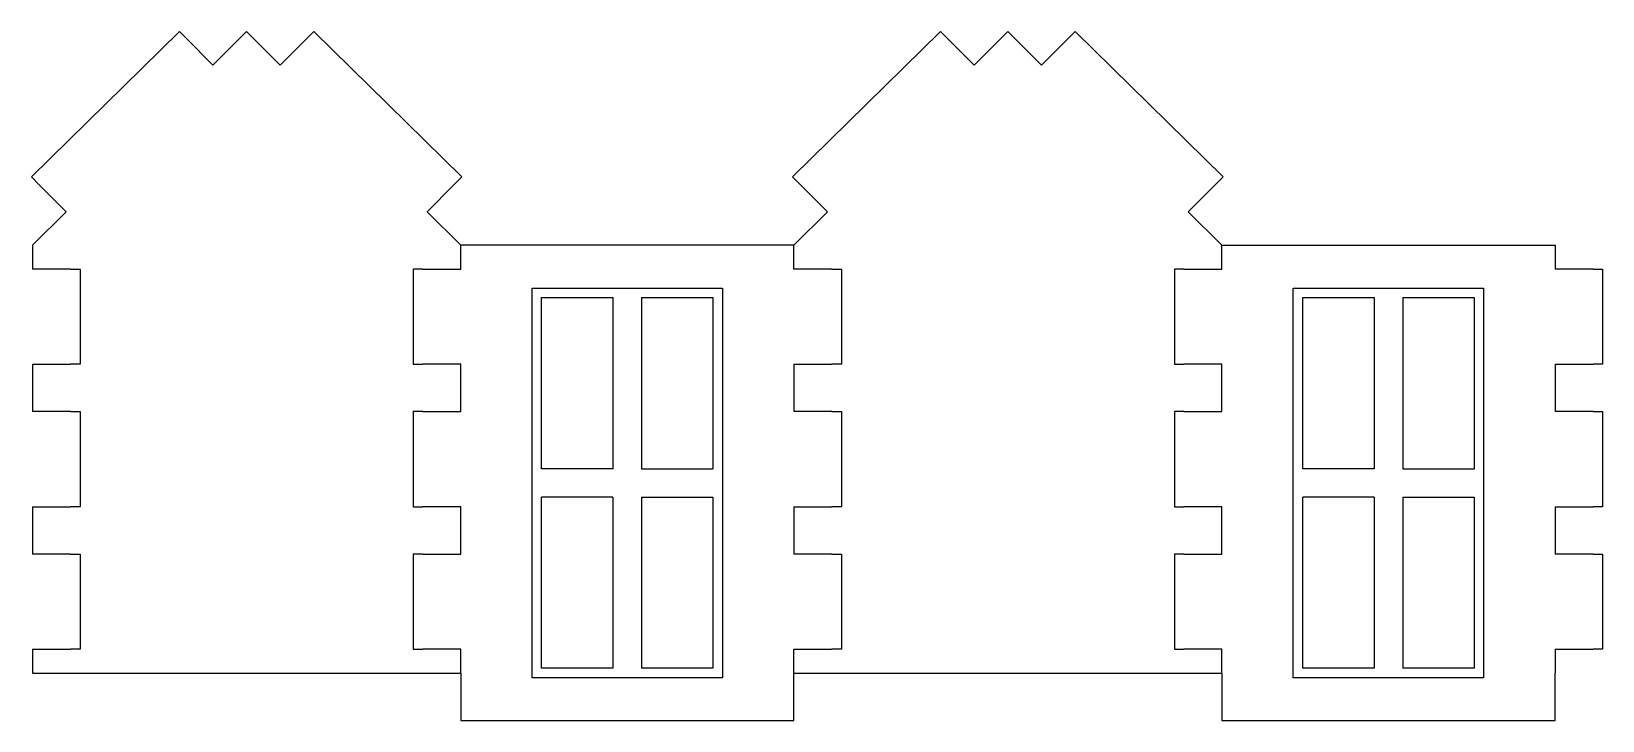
# Model space of a CAD drawing. Header units: millimetres. Extents: x -24 to 235, y 112 to 185.
# Drawn here: x -24.3 to 140.8, y 112.2 to 184.7 of the extents above; entities that cross this region are included whole.
import ezdxf

# ---------------------------------------------------------------- set-up
doc = ezdxf.new("R2010")
doc.units = ezdxf.units.MM
doc.layers.add('Livello_1', color=7, linetype='CONTINUOUS')

msp = doc.modelspace()

# ---------------------------------------------------------------- linework, layer by layer
at = {"layer": 'Livello_1', "color": 7}
for p, q in [((-8.748682, 184.72293), (-24.29454, 169.41094)), ((-8.041451, 184.01583), (-8.748682, 184.72293)), ((-5.213055, 181.18741), (-8.041451, 184.01583)), ((-5.213055, 181.18741), (-1.677693, 184.72293)), ((1.857934, 181.18741), (-1.677693, 184.72293)), ((1.857934, 181.18741), (4.68633, 184.01583)), ((4.68633, 184.01583), (5.393561, 184.72293)), ((5.393561, 184.72293), (20.93942, 169.41094)), ((71.251263, 184.72293), (55.705405, 169.41094)), ((71.958494, 184.01583), (71.251263, 184.72293)), ((74.78689, 181.18741), (71.958494, 184.01583)), ((74.78689, 181.18741), (78.322517, 184.72293)), ((81.857879, 181.18741), (78.322517, 184.72293)), ((81.857879, 181.18741), (84.686275, 184.01583)), ((84.686275, 184.01583), (85.393506, 184.72293)), ((85.393506, 184.72293), (100.93936, 169.41094)), ((-23.470363, 168.58689), (-24.29454, 169.41094)), ((-20.641967, 165.75847), (-23.470363, 168.58689)), ((17.286847, 165.75847), (20.115242, 168.58689)), ((20.115242, 168.58689), (20.93942, 169.41094)), ((56.529582, 168.58689), (55.705405, 169.41094)), ((59.357977, 165.75847), (56.529582, 168.58689)), ((97.286792, 165.75847), (100.11545, 168.58689)), ((100.11545, 168.58689), (100.93936, 169.41094)), ((-24.177594, 162.22292), (-20.641967, 165.75847)), ((20.822474, 162.22292), (17.286847, 165.75847)), ((55.82235, 162.22292), (59.357977, 165.75847)), ((100.82242, 162.22292), (97.286792, 165.75847)), ((-24.177594, 162.22292), (-24.177594, 159.72293)), ((20.822474, 159.72293), (20.822474, 162.22292)), ((55.82235, 162.22292), (20.822474, 162.22292)), ((55.82235, 159.72293), (55.82235, 162.22292)), ((100.82242, 162.22292), (135.82256, 162.22292)), ((100.82242, 159.72293), (100.82242, 162.22292)), ((135.82256, 162.22292), (135.82256, 159.72293)), ((-20.177624, 159.72293), (-24.177594, 159.72293)), ((-20.177624, 159.72293), (-19.177499, 159.72293)), ((-19.177499, 159.72293), (-19.177499, 149.72292)), ((16.822503, 159.72293), (15.822378, 159.72293)), ((15.822378, 159.72293), (15.822378, 149.72292)), ((16.822503, 159.72293), (20.822474, 159.72293)), ((59.822321, 159.72293), (55.82235, 159.72293)), ((59.822321, 159.72293), (60.822446, 159.72293)), ((60.822446, 159.72293), (60.822446, 149.72292)), ((96.822448, 159.72293), (95.822323, 159.72293)), ((95.822323, 159.72293), (95.822323, 149.72292)), ((96.822448, 159.72293), (100.82242, 159.72293)), ((139.82253, 159.72293), (135.82256, 159.72293)), ((139.82253, 159.72293), (140.82239, 159.72293)), ((140.82239, 159.72293), (140.82239, 149.72292)), ((29.322478, 138.72292), (29.322478, 156.72292)), ((29.322478, 156.72292), (36.822357, 156.72292)), ((36.822357, 156.72292), (36.822357, 138.72292)), ((39.822467, 156.72292), (47.322346, 156.72292)), ((39.822467, 156.72292), (39.822467, 138.72292)), ((47.322346, 156.72292), (47.322346, 138.72292)), ((109.32242, 138.72292), (109.32242, 156.72292)), ((109.32242, 156.72292), (116.8223, 156.72292)), ((116.8223, 156.72292), (116.8223, 138.72292)), ((119.82241, 156.72292), (127.32256, 156.72292)), ((119.82241, 156.72292), (119.82241, 138.72292)), ((127.32256, 156.72292), (127.32256, 138.72292)), ((-24.177594, 149.72292), (-20.177624, 149.72292)), ((-24.177594, 149.72292), (-24.177594, 144.72293)), ((-19.177499, 149.72292), (-20.177624, 149.72292)), ((15.822378, 149.72292), (16.822503, 149.72292)), ((20.822474, 149.72292), (16.822503, 149.72292)), ((20.822474, 144.72293), (20.822474, 149.72292)), ((55.82235, 149.72292), (55.82235, 144.72293)), ((55.82235, 149.72292), (59.822321, 149.72292)), ((60.822446, 149.72292), (59.822321, 149.72292)), ((95.822323, 149.72292), (96.822448, 149.72292)), ((100.82242, 149.72292), (96.822448, 149.72292)), ((100.82242, 144.72293), (100.82242, 149.72292)), ((135.82256, 149.72292), (139.82253, 149.72292)), ((135.82256, 149.72292), (135.82256, 144.72293)), ((140.82239, 149.72292), (139.82253, 149.72292)), ((-20.177624, 144.72293), (-24.177594, 144.72293)), ((-20.177624, 144.72293), (-19.177499, 144.72293)), ((-19.177499, 144.72293), (-19.177499, 134.72293)), ((16.822503, 144.72293), (15.822378, 144.72293)), ((15.822378, 144.72293), (15.822378, 134.72293)), ((16.822503, 144.72293), (16.822503, 144.72293)), ((16.822503, 144.72293), (20.822474, 144.72293)), ((59.822321, 144.72293), (55.82235, 144.72293)), ((59.822321, 144.72293), (60.822446, 144.72293)), ((60.822446, 144.72293), (60.822446, 134.72293)), ((96.822448, 144.72293), (95.822323, 144.72293)), ((95.822323, 144.72293), (95.822323, 134.72293)), ((96.822448, 144.72293), (96.822448, 144.72293)), ((96.822448, 144.72293), (100.82242, 144.72293)), ((139.82253, 144.72293), (135.82256, 144.72293)), ((139.82253, 144.72293), (140.82239, 144.72293)), ((139.82253, 144.72293), (139.82253, 144.72293)), ((140.82239, 144.72293), (140.82239, 134.72293)), ((36.822357, 138.72292), (29.322478, 138.72292)), ((39.822467, 138.72292), (47.322346, 138.72292)), ((116.8223, 138.72292), (109.32242, 138.72292)), ((119.82241, 138.72292), (127.32256, 138.72292)), ((29.322478, 117.72294), (29.322478, 135.72294)), ((36.822357, 135.72294), (29.322478, 135.72294)), ((36.822357, 135.72294), (36.822357, 117.72294)), ((39.822467, 135.72294), (39.822467, 117.72294)), ((39.822467, 135.72294), (47.322346, 135.72294)), ((47.322346, 135.72294), (47.322346, 117.72294)), ((109.32242, 117.72294), (109.32242, 135.72294)), ((116.8223, 135.72294), (109.32242, 135.72294)), ((116.8223, 135.72294), (116.8223, 117.72294)), ((119.82241, 135.72294), (119.82241, 117.72294)), ((119.82241, 135.72294), (127.32256, 135.72294)), ((127.32256, 135.72294), (127.32256, 117.72294)), ((-24.177594, 134.72293), (-20.177624, 134.72293)), ((-24.177594, 134.72293), (-24.177594, 129.72294)), ((-19.177499, 134.72293), (-20.177624, 134.72293)), ((15.822378, 134.72293), (16.822503, 134.72293)), ((20.822474, 134.72293), (16.822503, 134.72293)), ((20.822474, 129.72294), (20.822474, 134.72293)), ((55.82235, 134.72293), (55.82235, 129.72294)), ((55.82235, 134.72293), (59.822321, 134.72293)), ((60.822446, 134.72293), (59.822321, 134.72293)), ((95.822323, 134.72293), (96.822448, 134.72293)), ((100.82242, 134.72293), (96.822448, 134.72293)), ((100.82242, 129.72294), (100.82242, 134.72293)), ((135.82256, 134.72293), (139.82253, 134.72293)), ((135.82256, 134.72293), (135.82256, 129.72294)), ((140.82239, 134.72293), (139.82253, 134.72293)), ((-20.177624, 129.72294), (-24.177594, 129.72294)), ((-20.177624, 129.72294), (-19.177499, 129.72294)), ((-19.177499, 129.72294), (-19.177499, 119.72293)), ((16.822503, 129.72294), (15.822378, 129.72294)), ((15.822378, 129.72294), (15.822378, 119.72293)), ((16.822503, 129.72294), (16.822503, 129.72294)), ((16.822503, 129.72294), (20.822474, 129.72294)), ((59.822321, 129.72294), (55.82235, 129.72294)), ((59.822321, 129.72294), (60.822446, 129.72294)), ((60.822446, 129.72294), (60.822446, 119.72293)), ((96.822448, 129.72294), (95.822323, 129.72294)), ((95.822323, 129.72294), (95.822323, 119.72293)), ((96.822448, 129.72294), (96.822448, 129.72294)), ((96.822448, 129.72294), (100.82242, 129.72294)), ((139.82253, 129.72294), (135.82256, 129.72294)), ((139.82253, 129.72294), (140.82239, 129.72294)), ((139.82253, 129.72294), (139.82253, 129.72294)), ((140.82239, 129.72294), (140.82239, 119.72293)), ((-24.177594, 119.72293), (-20.177624, 119.72293)), ((-24.177594, 119.72293), (-24.177594, 117.22293)), ((-19.177499, 119.72293), (-20.177624, 119.72293)), ((15.822378, 119.72293), (16.822503, 119.72293)), ((20.822474, 119.72293), (16.822503, 119.72293)), ((20.822474, 117.22293), (20.822474, 119.72293)), ((55.82235, 117.22293), (55.82235, 119.72293)), ((55.82235, 119.72293), (59.822321, 119.72293)), ((60.822446, 119.72293), (59.822321, 119.72293)), ((95.822323, 119.72293), (96.822448, 119.72293)), ((100.82242, 119.72293), (96.822448, 119.72293)), ((100.82242, 117.22293), (100.82242, 119.72293)), ((135.82256, 119.72293), (139.82253, 119.72293)), ((135.82256, 119.72293), (135.82256, 117.22293)), ((140.82239, 119.72293), (139.82253, 119.72293)), ((36.822357, 117.72294), (29.322478, 117.72294)), ((47.322346, 117.72294), (39.822467, 117.72294)), ((116.8223, 117.72294), (109.32242, 117.72294)), ((127.32256, 117.72294), (119.82241, 117.72294)), ((-24.177594, 117.22293), (-19.177499, 117.22293)), ((-19.177499, 117.22293), (15.822378, 117.22293)), ((15.822378, 117.22293), (20.822474, 117.22293)), ((20.822474, 117.22293), (20.822474, 112.22294)), ((55.82235, 117.22293), (60.822446, 117.22293)), ((55.82235, 112.22294), (55.82235, 117.22293)), ((60.822446, 117.22293), (95.822323, 117.22293)), ((95.822323, 117.22293), (100.82242, 117.22293)), ((100.82242, 117.22293), (100.82242, 112.22294)), ((135.82256, 112.22294), (135.82256, 117.22293)), ((20.822474, 112.22294), (55.82235, 112.22294)), ((100.82242, 112.22294), (135.82256, 112.22294))]:
    msp.add_line(p, q, dxfattribs=at)
at = {"layer": 'Livello_1', "color": 5}
for p, q in [((28.322353, 116.72292), (28.322353, 157.72294)), ((28.322353, 157.72294), (38.322544, 157.72294)), ((38.322544, 157.72294), (48.322471, 157.72294)), ((48.322471, 157.72294), (48.322471, 116.72292)), ((108.32256, 116.72292), (108.32256, 157.72294)), ((108.32256, 157.72294), (118.32249, 157.72294)), ((118.32249, 157.72294), (128.32242, 157.72294)), ((128.32242, 157.72294), (128.32242, 116.72292)), ((38.322544, 116.72292), (28.322353, 116.72292)), ((48.322471, 116.72292), (38.322544, 116.72292)), ((118.32249, 116.72292), (108.32256, 116.72292)), ((128.32242, 116.72292), (118.32249, 116.72292))]:
    msp.add_line(p, q, dxfattribs=at)

doc.saveas('drawing.dxf')
